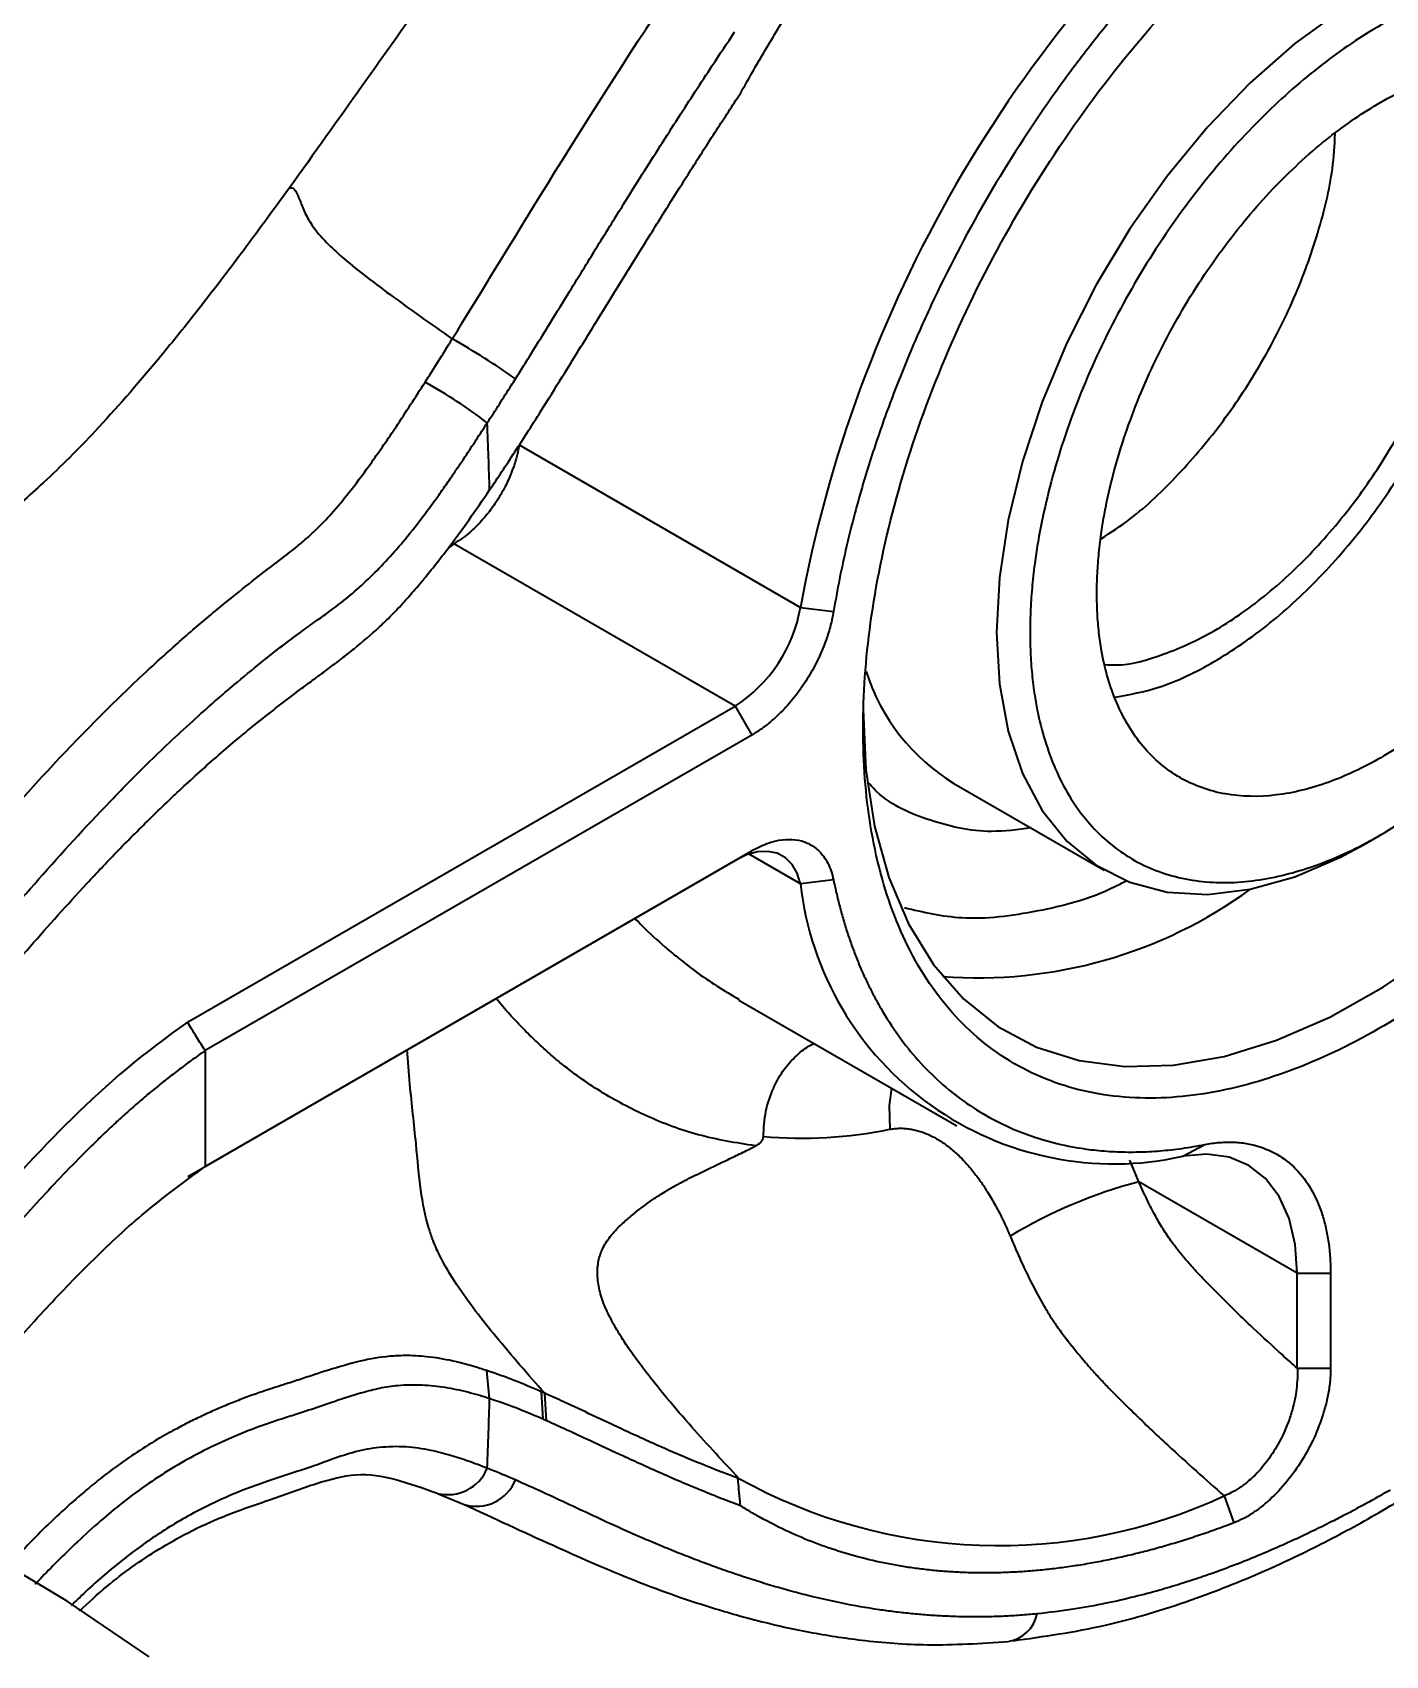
# Model space of a CAD drawing. Header units: millimetres. Extents: x 5 to 416, y 2 to 292.
# Drawn here: x 95.63 to 119.5, y 90.67 to 119.32 of the extents above; entities that cross this region are included whole.
import ezdxf

# ---------------------------------------------------------------- set-up
doc = ezdxf.new("R2010")
doc.units = ezdxf.units.MM

msp = doc.modelspace()

# ---------------------------------------------------------------- linework, layer by layer
at = {"color": 7, "linetype": 'Continuous', "lineweight": 35}
for p, q in [((104.63884, 112.69372), (104.70181, 112.79445)), ((104.2193, 112.0377), (109.18259, 109.17245)), ((103.06651, 110.29409), (102.98509, 110.2281)), ((108.02981, 107.42884), (103.06651, 110.29409)), ((109.18259, 109.17245), (109.76542, 109.09804)), ((98.36806, 101.85142), (108.02981, 107.42884)), ((108.02981, 107.42884), (108.32443, 106.91853)), ((108.32443, 106.91853), (98.67858, 101.3501)), ((111.89078, 106.06527), (114.54243, 104.5345)), ((119.12644, 104.98894), (119.42102, 105.15905)), ((98.67858, 99.30654), (108.32443, 104.87718)), ((108.02981, 104.70704), (108.32443, 104.87718)), ((98.37053, 99.13086), (108.02981, 104.70704)), ((109.18259, 104.29441), (108.2745, 104.81864)), ((109.76542, 104.3614), (109.18259, 104.29441)), ((108.09403, 102.24318), (111.93847, 100.02383)), ((98.67858, 101.3501), (98.67858, 99.30709)), ((115.92752, 99.48544), (116.31484, 99.69181)), ((115.15239, 99.03492), (114.99349, 99.41628)), ((117.94688, 97.4217), (115.15239, 99.03492)), ((117.94688, 97.4217), (118.53613, 97.4217)), ((117.94792, 95.74172), (117.94688, 97.4217)), ((118.53613, 97.4217), (118.53613, 95.74299)), ((103.69791, 95.20933), (103.64695, 95.70374)), ((104.60576, 95.33066), (104.63884, 94.84669)), ((104.70202, 94.81907), (104.66976, 95.3025)), ((104.70202, 94.81907), (104.63884, 94.84669)), ((102.77885, 93.53717), (103.24815, 93.34206)), ((116.65546, 93.49245), (116.82677, 93.01488))]:
    msp.add_line(p, q, dxfattribs=at)
at = {"color": 7, "linetype": 'Continuous', "lineweight": 35, "flags": 128}
for points in [[(118.71298, 119.705), (117.90593, 119.12061), (117.1181, 118.4315), (116.36189, 117.64854), (115.64921, 116.78405), (114.99129, 115.85165), (114.3985, 114.86603), (113.88016, 113.84272), (113.44446, 112.79783), (113.09825, 111.74783), (112.84699, 110.70926), (112.69463, 109.69848), (112.64358, 108.73141), (112.69463, 107.82329), (112.84699, 106.98842), (113.09825, 106.23995), (113.44446, 105.58968), (113.88016, 105.04785), (114.3985, 104.62298), (114.99129, 104.32179), (115.64921, 104.14901), (116.36189, 104.10736), (117.1181, 104.1975), (117.90593, 104.41801), (118.71298, 104.76541), (119.12644, 104.98894)], [(110.28655, 107.37073), (110.33741, 106.30679), (110.48938, 105.31381), (110.74073, 104.40321), (111.08855, 103.58547), (111.52886, 102.86999), (112.05657, 102.26502), (112.66562, 101.77752), (113.34901, 101.41309), (114.09886, 101.17592), (114.90655, 101.06875), (115.76279, 101.09281), (116.65771, 101.24782), (117.58104, 101.53199), (118.52213, 101.94207), (119.47016, 102.47333), (120.41423, 103.11965)], [(109.18259, 104.29441), (109.12446, 104.48223), (109.03471, 104.63722), (108.91592, 104.75491), (108.77152, 104.83189), (108.6057, 104.86594), (108.42323, 104.85609), (108.2294, 104.8026), (108.02981, 104.70704)], [(110.79002, 100.68682), (110.74677, 100.38175), (110.7602, 99.96153)], [(117.94688, 97.4217), (117.91094, 97.93071), (117.80401, 98.38582), (117.6287, 98.77591), (117.38927, 99.09149), (117.09158, 99.32484), (116.74288, 99.47027), (116.35168, 99.52425), (115.92752, 99.48544)], [(97.69205, 90.65183), (96.24201, 91.63707), (94.78654, 92.50696), (93.33288, 93.25717), (91.88828, 93.88398), (90.45993, 94.38424), (89.05495, 94.75547), (87.68033, 94.99583), (86.34293, 95.1041), (85.04941, 95.07976), (83.80622, 94.92293), (82.61954, 94.63438), (81.49529, 94.21556), (80.56837, 93.74453)]]:
    msp.add_lwpolyline(points, dxfattribs=at)
at = {"color": 7, "linetype": 'Continuous', "lineweight": 35}
for centre, radius, start, end in [((132.09518, 104.98592), 23.29193, 130.3547, 169.6453), ((97.07842, 103.22924), 12.23039, 54.66047, 60.834792), ((98.27746, 105.38921), 8.85909, 52.611112, 61.103018), ((106.61099, 109.61978), 2.61022, 302.926459, 350.132073), ((113.7638, 109.13037), 3.59208, 197.680837, 238.571755), ((114.71259, 104.91601), 5.56482, 186.413435, 282.610601), ((112.31636, 110.80226), 8.16674, 265.617348, 306.032709), ((109.2009, 107.65968), 7.85449, 265.07927, 281.450652), ((117.40382, 90.52867), 8.79916, 104.825089, 120.92836), ((102.96181, 94.26717), 0.75259, 255.932198, 337.45564), ((103.46741, 94.04662), 0.73788, 252.708783, 338.244296), ((112.67826, 102.06365), 9.449, 240.99113, 294.89221), ((112.74862, 91.53386), 0.62108, 279.158396, 348.502014)]:
    msp.add_arc(centre, radius, start, end, dxfattribs=at)
for points, knots in [([(112.93363, 90.93529), (113.47369, 91.01107), (114.50289, 91.15547), (115.99611, 91.60781), (117.29235, 92.11907), (118.42011, 92.65812), (119.4763, 93.23616), (120.63764, 93.95268), (121.90205, 94.83438), (123.15073, 95.82232), (124.19526, 96.7418), (125.04469, 97.55071), (125.91983, 98.44096), (126.96457, 99.59337), (128.16826, 101.06169), (129.37273, 102.70185), (130.61818, 104.5912), (131.86943, 106.74294), (133.08474, 109.18149), (134.01218, 111.41387), (134.66327, 113.29452), (135.10931, 114.81225), (135.4937, 116.3781), (135.87211, 118.38473), (136.12615, 120.74164), (136.14146, 123.18362), (135.9265, 125.29475), (135.5333, 127.12922), (134.96862, 128.76826), (134.33306, 130.00514), (133.72448, 130.90792), (133.16879, 131.60254), (132.50805, 132.2791), (131.69668, 132.94427), (130.74119, 133.54907), (129.56558, 134.09907), (128.65485, 134.32217), (128.17304, 134.44021)], [0, 0, 0, 0, 0.034025, 0.0648418, 0.09084702, 0.11218801, 0.13261117, 0.15437524, 0.18222703, 0.20939677, 0.23121694, 0.2476535, 0.26356388, 0.28809733, 0.31742462, 0.34732611, 0.37669388, 0.41518875, 0.45440699, 0.49431829, 0.52077989, 0.54297717, 0.5659276, 0.59510399, 0.63950997, 0.6824503, 0.72173413, 0.75598074, 0.79095844, 0.82706068, 0.84485277, 0.86308929, 0.88706416, 0.9095099, 0.93580275, 0.96603716, 1, 1, 1, 1]), ([(108.80167, 127.70447), (108.52026, 127.4086), (108.03354, 126.89685), (107.42068, 126.20232), (106.97209, 125.67849), (106.59841, 125.23172), (106.23951, 124.79437), (105.85359, 124.3163), (105.32824, 123.65346), (104.61621, 122.73163), (103.68671, 121.48952), (102.61, 120.00817), (101.42714, 118.34109), (100.59514, 117.17528), (100.16687, 116.57519)], [0, 0, 0, 0, 0.08667356, 0.14991151, 0.19618072, 0.2332066, 0.27343042, 0.31678428, 0.36618565, 0.45379282, 0.56483914, 0.69633647, 0.84369113, 1, 1, 1, 1]), ([(108.53301, 118.95827), (108.60606, 119.08149), (108.75205, 119.32774), (108.976, 119.69359), (109.20335, 120.05642), (109.43446, 120.41602), (109.66923, 120.77244), (109.9077, 121.12567), (110.14985, 121.47572), (110.39568, 121.82257), (110.6452, 122.16624), (110.98246, 122.61975), (111.41172, 123.17666), (111.93831, 123.82798), (112.47601, 124.46104), (113.024, 125.07767), (113.39755, 125.4726), (113.58454, 125.67029)], [0, 0, 0, 0, 0.050109666, 0.10014493, 0.150124586, 0.20006749, 0.249992539, 0.299918653, 0.349864747, 0.399849715, 0.449892408, 0.500011612, 0.600151983, 0.700069856, 0.799916288, 0.899842663, 1, 1, 1, 1]), ([(128.2831, 114.87247), (128.26465, 114.77869), (128.22777, 114.59127), (128.16585, 114.30853), (128.09916, 114.02493), (128.02722, 113.74035), (127.95016, 113.45483), (127.86795, 113.16834), (127.70293, 112.62536), (127.42774, 111.82367), (126.99489, 110.75721), (126.49384, 109.69085), (125.73064, 108.27175), (124.62639, 106.56656), (123.12116, 104.73007), (121.51418, 103.18583), (119.89284, 101.98929), (118.30341, 101.13905), (116.74696, 100.61848), (115.22811, 100.44673), (113.79767, 100.66735), (112.53929, 101.29988), (111.52428, 102.32161), (110.79888, 103.6697), (110.37764, 105.25318), (110.24214, 107.00492), (110.37764, 108.91311), (110.79888, 110.98295), (111.52428, 113.16857), (112.53929, 115.3622), (113.79767, 117.44763), (115.22811, 119.3198), (116.74696, 120.90167), (118.30341, 122.17815), (119.89284, 123.16302), (121.51418, 123.83843), (123.12116, 124.14957), (124.62639, 124.051), (125.73056, 123.62077), (126.49378, 123.08287), (126.99476, 122.59508), (127.42771, 122.02834), (127.72752, 121.50093), (127.9318, 121.0507), (128.06538, 120.70526), (128.18433, 120.34545), (128.25015, 120.09325), (128.2831, 119.96703)], [0, 0, 0, 0, 0.00421646, 0.008426891, 0.012633794, 0.016839678, 0.021047051, 0.025258422, 0.029476289, 0.044955793, 0.060441179, 0.07646321, 0.092491094, 0.125075916, 0.157660737, 0.189676013, 0.220609673, 0.250050857, 0.27949204, 0.310425701, 0.342440976, 0.375025798, 0.40761062, 0.439625895, 0.470559556, 0.500000739, 0.529441923, 0.560375584, 0.592390859, 0.624975681, 0.657560503, 0.689575778, 0.720509438, 0.749950622, 0.779391806, 0.810325466, 0.842340741, 0.874925563, 0.907510385, 0.923532416, 0.939560299, 0.955039803, 0.970525189, 0.977899538, 0.985261157, 0.992623495, 1, 1, 1, 1]), ([(117.3691, 122.26801), (117.29472, 122.20623), (117.14604, 122.08273), (116.9246, 121.89089), (116.70452, 121.69438), (116.4859, 121.49274), (116.26871, 121.28607), (115.90276, 120.92698), (115.39495, 120.39706), (114.75554, 119.66617), (114.13579, 118.89129), (113.33752, 117.79841), (112.41532, 116.34824), (111.6206, 114.82463), (111.07325, 113.58684), (110.71208, 112.6628), (110.39877, 111.74344), (110.16512, 110.94074), (109.99302, 110.25044), (109.86623, 109.67053), (109.79904, 109.28895), (109.76542, 109.09804)], [0, 0, 0, 0, 0.02009421, 0.04016841, 0.06023337, 0.08029983, 0.10037855, 0.12048027, 0.18260817, 0.24476352, 0.30823471, 0.37173395, 0.50000399, 0.62827402, 0.69174521, 0.75524445, 0.81737235, 0.8795277, 0.91969348, 0.9598222, 1, 1, 1, 1]), ([(125.41034, 117.54926), (125.39523, 117.60587), (125.36502, 117.71899), (125.31367, 117.88311), (125.25796, 118.04292), (125.19744, 118.19804), (125.13224, 118.34858), (125.01243, 118.59866), (124.81964, 118.92834), (124.52347, 119.30603), (124.18158, 119.63034), (123.66199, 119.98655), (122.91207, 120.26839), (121.89221, 120.3253), (120.80507, 120.10672), (119.7093, 119.6435), (118.63586, 118.97247), (117.58545, 118.10559), (116.56124, 117.03372), (115.59733, 115.76711), (114.74983, 114.35804), (114.17873, 113.11972), (113.81785, 112.12597), (113.5999, 111.39639), (113.43204, 110.68257), (113.32837, 110.0741), (113.26949, 109.56185), (113.23855, 109.14002), (113.23474, 108.8677), (113.23283, 108.73141)], [0, 0, 0, 0, 0.009837945, 0.019661006, 0.02947709, 0.039294124, 0.04912003, 0.058962712, 0.08991495, 0.120884632, 0.152914626, 0.184961969, 0.250101552, 0.315241135, 0.379249668, 0.441109519, 0.500002927, 0.558896335, 0.620756187, 0.684764719, 0.749904302, 0.815043886, 0.847073878, 0.879121218, 0.910073458, 0.941043142, 0.960702213, 0.980333349, 1, 1, 1, 1]), ([(104.15273, 113.20605), (104.24711, 113.35687), (104.56737, 113.86864), (105.05911, 114.66686), (105.59902, 115.54402), (106.02698, 116.23367), (106.49141, 116.97399), (107.01133, 117.79116), (107.55487, 118.62837), (107.88848, 119.1294), (108.02011, 119.32708)], [0, 0, 0, 0, 0.07367964, 0.25001868, 0.38807596, 0.50004097, 0.58605286, 0.75002826, 0.90137121, 1, 1, 1, 1]), ([(114.41134, 109.41175), (114.41179, 109.47088), (114.41268, 109.58904), (114.41991, 109.76941), (114.43146, 109.9518), (114.44775, 110.13646), (114.46866, 110.32331), (114.5127, 110.64903), (114.5987, 111.12066), (114.75789, 111.75138), (114.96504, 112.39652), (115.30909, 113.27527), (115.85316, 114.36318), (116.65411, 115.57673), (117.55177, 116.63197), (118.48526, 117.48075), (119.42002, 118.11939), (120.35478, 118.56), (121.28826, 118.789), (122.18592, 118.77017), (122.98687, 118.48138), (123.53088, 118.0217), (123.87494, 117.5402), (124.08208, 117.13434), (124.24128, 116.68731), (124.33907, 116.26456), (124.39438, 115.87915), (124.42335, 115.5444), (124.42691, 115.31131), (124.42869, 115.19465)], [0, 0, 0, 0, 0.00973072, 0.01944444, 0.02915019, 0.03885705, 0.04857409, 0.05831032, 0.08919652, 0.12010238, 0.15227626, 0.18446988, 0.25011907, 0.31576826, 0.38005323, 0.44177229, 0.50000334, 0.55823439, 0.61995345, 0.68423842, 0.74988761, 0.8155368, 0.84771068, 0.8799043, 0.9107905, 0.94169635, 0.96113859, 0.98054894, 1, 1, 1, 1]), ([(104.70181, 112.79445), (104.82461, 112.99191), (105.1078, 113.44727), (105.67144, 114.35998), (106.26163, 115.31725), (106.82898, 116.22731), (107.26281, 116.9153), (107.68697, 117.57874), (107.98037, 118.02629), (108.12195, 118.24226)], [0, 0, 0, 0, 0.108404794, 0.249993504, 0.500004441, 0.632558171, 0.74998685, 0.879355517, 1, 1, 1, 1]), ([(114.49033, 110.38344), (114.66167, 110.49568), (115.1295, 110.80213), (115.86377, 111.50717), (116.65395, 112.44336), (117.34534, 113.50028), (117.91497, 114.62751), (118.33067, 115.77996), (118.5742, 116.76875), (118.60571, 117.32748), (118.61726, 117.53231)], [0, 0, 0, 0, 0.08075211, 0.22048076, 0.36020942, 0.49993807, 0.63966673, 0.77939539, 0.91912404, 1, 1, 1, 1]), ([(114.73975, 107.58916), (114.99229, 107.63443), (115.55513, 107.73531), (116.48275, 108.18292), (117.46471, 108.85678), (118.41074, 109.73547), (119.28221, 110.77614), (120.04591, 111.94104), (120.6736, 113.18549), (121.1365, 114.45911), (121.43433, 115.72304), (121.47161, 116.50166), (121.49025, 116.89097)], [0, 0, 0, 0, 0.08292788, 0.18482478, 0.28672169, 0.38861859, 0.49051549, 0.59241239, 0.69430929, 0.7962062, 0.8981031, 1, 1, 1, 1]), ([(100.1698, 116.57925), (99.87654, 116.17689), (99.32365, 115.41829), (98.54942, 114.41062), (97.69608, 113.35125), (96.80555, 112.33221), (95.89314, 111.41638), (95.10656, 110.73318), (94.40239, 110.19211), (93.77865, 109.73745), (93.00404, 109.17079), (92.04879, 108.42454), (90.83528, 107.33748), (89.57349, 106.05979), (88.28789, 104.64397), (87.17331, 103.33185), (86.17629, 102.09542), (85.22096, 100.85285), (84.25147, 99.52822), (83.63444, 98.63373), (83.32081, 98.17907)], [0, 0, 0, 0, 0.04599887, 0.08672308, 0.12305922, 0.18364079, 0.23255965, 0.27179656, 0.30406163, 0.33220864, 0.35768768, 0.41099647, 0.46739374, 0.5465315, 0.6254019, 0.70003294, 0.76549755, 0.83449921, 0.91587817, 1, 1, 1, 1]), ([(100.17165, 116.56793), (100.1963, 116.57806), (100.24308, 116.59728), (100.32317, 116.42526), (100.37255, 116.29476), (100.41524, 116.18494), (100.48458, 116.03756), (100.61649, 115.83048), (100.83723, 115.58636), (101.12861, 115.32095), (101.47547, 115.0395), (101.94361, 114.68706), (102.47149, 114.30656), (102.84738, 114.0431), (103.03865, 113.90904)], [0, 0, 0, 0, 0.11832294, 0.22446019, 0.27915141, 0.33238936, 0.38493584, 0.47329965, 0.56679563, 0.61813919, 0.70507474, 0.7987062, 0.89757201, 1, 1, 1, 1]), ([(114.5618, 108.16385), (114.62247, 108.15993), (114.94255, 108.13926), (115.59476, 108.3249), (116.48049, 108.72317), (117.37276, 109.34273), (118.22902, 110.13628), (119.01866, 111.07966), (119.71044, 112.13475), (120.27906, 113.26211), (120.69839, 114.41585), (120.96819, 115.56083), (121.00196, 116.26617), (121.01885, 116.61883)], [0, 0, 0, 0, 0.02285033, 0.1205653, 0.21828026, 0.31599523, 0.4137102, 0.51142516, 0.60914013, 0.7068551, 0.80457007, 0.90228503, 1, 1, 1, 1]), ([(124.42869, 115.19465), (124.42824, 115.13552), (124.42735, 115.01736), (124.42012, 114.83699), (124.40857, 114.6546), (124.39229, 114.46994), (124.37137, 114.28309), (124.32733, 113.95737), (124.24134, 113.48574), (124.08214, 112.85502), (123.87499, 112.20988), (123.53094, 111.33113), (122.98687, 110.24322), (122.18592, 109.02967), (121.28826, 107.97443), (120.35478, 107.12565), (119.42002, 106.48701), (118.48526, 106.0464), (117.55177, 105.8174), (116.65411, 105.83623), (115.85316, 106.12502), (115.30915, 106.5847), (114.96509, 107.0662), (114.75796, 107.47206), (114.59875, 107.91909), (114.50097, 108.34184), (114.44565, 108.72724), (114.41669, 109.062), (114.41313, 109.29509), (114.41134, 109.41175)], [0, 0, 0, 0, 0.00973072, 0.01944444, 0.02915019, 0.03885705, 0.04857409, 0.05831032, 0.08919652, 0.12010238, 0.15227626, 0.18446988, 0.25011907, 0.31576826, 0.38005323, 0.44177229, 0.50000334, 0.55823439, 0.61995345, 0.68423842, 0.74988761, 0.8155368, 0.84771068, 0.8799043, 0.9107905, 0.94169635, 0.96113859, 0.98054894, 1, 1, 1, 1]), ([(113.23283, 108.73141), (113.23331, 108.66407), (113.23426, 108.52949), (113.24199, 108.33151), (113.25433, 108.13667), (113.27173, 107.94522), (113.29408, 107.75709), (113.3409, 107.4404), (113.43199, 107.01034), (113.59984, 106.49044), (113.8178, 106.01238), (114.17867, 105.43527), (114.74983, 104.85628), (115.59733, 104.4257), (116.56124, 104.27201), (117.58545, 104.38266), (118.63586, 104.72856), (119.7093, 105.2969), (120.80507, 106.09883), (121.89221, 107.13544), (122.91207, 108.36985), (123.66191, 109.5174), (124.18151, 110.4735), (124.52336, 111.19242), (124.81957, 111.91221), (125.03883, 112.53999), (125.19948, 113.07876), (125.31698, 113.52876), (125.3792, 113.82511), (125.41034, 113.97342)], [0, 0, 0, 0, 0.009837945, 0.019661006, 0.02947709, 0.039294124, 0.04912003, 0.058962712, 0.08991495, 0.120884632, 0.152914626, 0.184961969, 0.250101552, 0.315241135, 0.379249668, 0.441109519, 0.500002927, 0.558896335, 0.620756187, 0.684764719, 0.749904302, 0.815043886, 0.847073878, 0.879121218, 0.910073458, 0.941043142, 0.960702213, 0.980333349, 1, 1, 1, 1]), ([(90.08701, 98.7117), (90.07607, 98.71192), (90.05442, 98.71237), (90.02916, 98.72077), (90.00936, 98.73445), (89.99522, 98.7536), (89.98634, 98.77774), (89.9825, 98.80658), (89.98344, 98.83978), (89.98891, 98.87703), (89.99868, 98.91803), (90.01253, 98.96248), (90.03022, 99.0101), (90.05157, 99.06061), (90.07635, 99.11375), (90.10437, 99.16925), (90.13546, 99.22687), (90.16942, 99.28637), (90.20611, 99.34751), (90.26752, 99.44577), (90.38687, 99.62024), (90.60659, 99.92406), (90.94984, 100.37817), (91.33673, 100.86889), (91.74621, 101.381), (92.12717, 101.85448), (92.54469, 102.36723), (93.04651, 102.98002), (93.64887, 103.70796), (94.42362, 104.62773), (95.48117, 105.84669), (96.6015, 107.05322), (97.70514, 108.10486), (98.39231, 108.718), (98.95129, 109.18732), (99.44155, 109.58156), (99.87267, 109.91728), (100.21435, 110.17191), (100.47429, 110.39136), (100.69806, 110.60069), (100.96239, 110.88363), (101.27945, 111.27159), (101.64703, 111.77041), (102.08179, 112.40491), (102.38894, 112.88194), (102.55849, 113.14526)], [0, 0, 0, 0, 0.00792198, 0.01567233, 0.02326648, 0.03071834, 0.03804036, 0.04524356, 0.0523376, 0.05933084, 0.06623043, 0.07304238, 0.07977165, 0.08642227, 0.09299738, 0.09949934, 0.10592985, 0.11228998, 0.11858026, 0.12480078, 0.1415866, 0.16780237, 0.20367094, 0.24955388, 0.2763376, 0.31316376, 0.34915598, 0.38366015, 0.44042223, 0.49894079, 0.5706052, 0.6846861, 0.7346695, 0.76954538, 0.7996635, 0.82296765, 0.84447022, 0.86449747, 0.87440671, 0.88497059, 0.90008719, 0.91796383, 0.939801, 0.96677083, 1, 1, 1, 1]), ([(103.69791, 111.24472), (103.77025, 111.35251), (103.92009, 111.57579), (104.14877, 111.92556), (104.39038, 112.30056), (104.55435, 112.56003), (104.63884, 112.69372)], [0, 0, 0, 0, 0.225791617, 0.467689162, 0.725744414, 1, 1, 1, 1]), ([(91.01004, 98.35479), (91.01861, 98.37663), (91.03621, 98.42149), (91.07254, 98.49865), (91.11753, 98.58495), (91.17234, 98.68134), (91.23731, 98.78807), (91.31292, 98.90555), (91.43369, 99.08457), (91.612, 99.33423), (91.82254, 99.61305), (92.01315, 99.85935), (92.189, 100.08572), (92.36824, 100.315), (92.64023, 100.65883), (92.99679, 101.10353), (93.39083, 101.58731), (93.72272, 101.99469), (94.09201, 102.44338), (94.75156, 103.23463), (95.72564, 104.3703), (96.78137, 105.5319), (97.74018, 106.49864), (98.49105, 107.20357), (99.16522, 107.79004), (99.68281, 108.21521), (100.07188, 108.52024), (100.3841, 108.7524), (100.65106, 108.94228), (100.9441, 109.14855), (101.36706, 109.48097), (101.80978, 109.9149), (102.22916, 110.3955), (102.52022, 110.7685), (102.75618, 111.09066), (102.90664, 111.30358), (103.00313, 111.44444), (103.07036, 111.54379), (103.1567, 111.66909), (103.28647, 111.86086), (103.4267, 112.07873), (103.55854, 112.27844), (103.6243, 112.37847), (103.65689, 112.42805)], [0, 0, 0, 0, 0.00919413, 0.0188778, 0.02906545, 0.03977236, 0.05101297, 0.06280041, 0.07514565, 0.1026882, 0.13052356, 0.14659107, 0.16347833, 0.18461853, 0.20044847, 0.24355979, 0.28686805, 0.31099606, 0.33608344, 0.38860113, 0.48927265, 0.58874458, 0.64172472, 0.69436001, 0.73533125, 0.76299495, 0.78252864, 0.79958656, 0.81344719, 0.82540067, 0.84684756, 0.88291677, 0.90181187, 0.92363669, 0.93895115, 0.9488187, 0.95422651, 0.95893876, 0.96285028, 0.97204806, 0.98602027, 0.99307206, 1, 1, 1, 1]), ([(104.2193, 112.0377), (104.21524, 112.01447), (104.20656, 111.96472), (104.18864, 111.88405), (104.1633, 111.78744), (104.12752, 111.67113), (104.06708, 111.5072), (103.96691, 111.28502), (103.82341, 111.03978), (103.64638, 110.79664), (103.48969, 110.62432), (103.34425, 110.49053), (103.21668, 110.38735), (103.11995, 110.32728), (103.06651, 110.29409)], [0, 0, 0, 0, 0.03462474, 0.0741705, 0.11870918, 0.17582818, 0.24270411, 0.35628015, 0.50003991, 0.61609963, 0.75737977, 0.8192712, 0.90014851, 1, 1, 1, 1]), ([(100.38667, 107.74488), (100.4554, 107.79601), (100.57468, 107.88474), (100.72926, 107.99855), (100.89465, 108.12196), (101.08275, 108.26385), (101.3839, 108.50186), (101.65901, 108.73716), (101.94574, 109.00854), (102.14921, 109.22181), (102.3676, 109.46955), (102.56681, 109.70689), (102.76714, 109.95675), (102.9594, 110.20638), (103.14843, 110.46083), (103.39671, 110.80507), (103.57743, 111.06886), (103.69791, 111.24472)], [0, 0, 0, 0, 0.05582476, 0.0968802, 0.12574615, 0.19089638, 0.25128553, 0.37581588, 0.42339325, 0.49966796, 0.55723788, 0.62399076, 0.68639677, 0.74896325, 0.81166156, 0.87444506, 1, 1, 1, 1]), ([(109.76542, 109.09804), (109.75806, 109.05716), (109.74339, 108.97566), (109.71358, 108.85151), (109.67817, 108.72672), (109.6366, 108.60112), (109.56333, 108.40646), (109.44297, 108.14438), (109.25631, 107.8291), (109.04167, 107.53739), (108.83375, 107.31123), (108.64687, 107.14244), (108.48664, 107.01799), (108.37862, 106.95176), (108.32443, 106.91853)], [0, 0, 0, 0, 0.04872902, 0.09715014, 0.14547629, 0.19392164, 0.24269879, 0.37129152, 0.50003794, 0.6286307, 0.75737717, 0.83838332, 0.9189269, 1, 1, 1, 1]), ([(92.07057, 98.92584), (92.10951, 98.97558), (92.24079, 99.14324), (92.44915, 99.4036), (92.68673, 99.69808), (92.96841, 100.04747), (93.32111, 100.48583), (93.92844, 101.23125), (94.67445, 102.12608), (95.61281, 103.21891), (96.40432, 104.10266), (97.1155, 104.8573), (97.68326, 105.42717), (98.29723, 106.01376), (98.94653, 106.59958), (99.52679, 107.08227), (100.01285, 107.46229), (100.26195, 107.6506), (100.38667, 107.74488)], [0, 0, 0, 0, 0.01857994, 0.06262606, 0.09548076, 0.12524665, 0.18787533, 0.25049978, 0.38761256, 0.50094263, 0.62626463, 0.68664793, 0.75120609, 0.81332739, 0.87536318, 0.93754281, 0.96873031, 1, 1, 1, 1]), ([(113.25337, 105.27866), (113.01572, 105.24869), (112.37724, 105.16815), (111.45861, 105.39077), (110.73356, 105.69307), (110.43939, 106.01297), (110.39422, 106.06209)], [0, 0, 0, 0, 0.21215186, 0.56999555, 0.93397481, 1, 1, 1, 1]), ([(108.32443, 104.87718), (108.35699, 104.89527), (108.4219, 104.93135), (108.51869, 104.97577), (108.61443, 105.01273), (108.70914, 105.04156), (108.85343, 105.07376), (109.04158, 105.08645), (109.25615, 105.04259), (109.44289, 104.9428), (109.576, 104.80685), (109.66642, 104.6606), (109.72678, 104.52111), (109.75251, 104.41475), (109.76542, 104.3614)], [0, 0, 0, 0, 0.048729019, 0.097150143, 0.145476293, 0.193921642, 0.242698794, 0.371291517, 0.500037944, 0.628630703, 0.757377168, 0.838383315, 0.918926898, 1, 1, 1, 1]), ([(109.76542, 104.3614), (109.78358, 104.27657), (109.81986, 104.10715), (109.88216, 103.86001), (109.95013, 103.61851), (110.02434, 103.38311), (110.10464, 103.15369), (110.19107, 102.93027), (110.28362, 102.71286), (110.38228, 102.50146), (110.48707, 102.29605), (110.75121, 101.8211), (111.23615, 101.14635), (112.04406, 100.42232), (112.97943, 99.9034), (113.79267, 99.67195), (114.40163, 99.58763), (114.76859, 99.56119), (115.14334, 99.55793), (115.52603, 99.57837), (115.91614, 99.62048), (116.18178, 99.66801), (116.31484, 99.69181)], [0, 0, 0, 0, 0.02467246, 0.04928095, 0.0738415, 0.09837024, 0.12288334, 0.14739702, 0.1719275, 0.19649095, 0.22110349, 0.24578114, 0.37287885, 0.5000058, 0.62710352, 0.75423047, 0.79531285, 0.83624715, 0.87710801, 0.91797048, 0.9589096, 1, 1, 1, 1]), ([(111.01473, 103.87478), (111.34579, 103.79602), (112.07555, 103.62241), (113.34402, 103.78739), (114.33381, 104.03544), (114.8647, 104.31349), (114.93241, 104.34896)], [0, 0, 0, 0, 0.28410892, 0.62627122, 0.95233577, 1, 1, 1, 1]), ([(106.26046, 103.68562), (106.30167, 103.6419), (106.47039, 103.46289), (106.72424, 103.23765), (106.99508, 103.00847), (107.17432, 102.86664), (107.53459, 102.59091), (107.83942, 102.40777), (108.0992, 102.2517)], [0, 0, 0, 0, 0.073174166, 0.299619649, 0.420029702, 0.515996268, 0.587530604, 1, 1, 1, 1]), ([(108.38804, 99.66846), (108.04882, 99.72244), (107.39552, 99.8264), (106.48787, 100.16705), (105.675, 100.59614), (105.08547, 101.01312), (104.68383, 101.35666), (104.4311, 101.59261), (104.17826, 101.85106), (103.97019, 102.07825), (103.8506, 102.2246), (103.81183, 102.27205)], [0, 0, 0, 0, 0.20715235, 0.39896234, 0.57410254, 0.73272589, 0.78995137, 0.84849693, 0.90857049, 0.97035334, 1, 1, 1, 1]), ([(98.36796, 101.85154), (97.60136, 101.32095), (96.93753, 100.74851), (95.72358, 99.55856), (95.17251, 98.94116), (93.55825, 97.07847), (92.55701, 95.81728), (91.64141, 94.53291)], [0, 0, 0, 0, 0.25, 0.25, 0.5, 0.5, 1, 1, 1, 1]), ([(98.67819, 101.35016), (98.654, 101.38743), (98.6039, 101.46463), (98.52376, 101.59305), (98.44397, 101.72258), (98.3909, 101.81261), (98.36796, 101.85154)], [0, 0, 0, 0, 0.226109138, 0.468455408, 0.770160221, 1, 1, 1, 1]), ([(108.52716, 99.83414), (108.53616, 99.98287), (108.5539, 100.276), (108.69076, 100.68606), (108.88939, 101.03692), (109.12949, 101.28795), (109.314, 101.43255), (109.41375, 101.46732), (109.42887, 101.47259)], [0, 0, 0, 0, 0.21234666, 0.41850903, 0.61849147, 0.81229796, 0.97155114, 1, 1, 1, 1]), ([(98.6786, 101.35011), (98.59642, 101.29217), (98.432, 101.17625), (98.19445, 100.99874), (97.96439, 100.81984), (97.74368, 100.64089), (97.53326, 100.46364), (97.33416, 100.28978), (97.14726, 100.12105), (96.97347, 99.95922), (96.81337, 99.80619), (96.41388, 99.41559), (95.79374, 98.76666), (95.13113, 98.02018), (94.60312, 97.39994), (94.16437, 96.87095), (93.77347, 96.38769), (93.40175, 95.91959), (93.12261, 95.56667), (92.88062, 95.25738), (92.66863, 94.98443), (92.46153, 94.71335), (92.22866, 94.39759), (92.09223, 94.19731), (92.02916, 94.10472)], [0, 0, 0, 0, 0.02728815, 0.05459611, 0.08173233, 0.10849863, 0.13469255, 0.16010997, 0.18454769, 0.20779942, 0.22963134, 0.24982804, 0.37337664, 0.49999019, 0.55581698, 0.62498516, 0.71319777, 0.74998741, 0.81248887, 0.85567341, 0.87498604, 0.92271092, 0.96426924, 1, 1, 1, 1]), ([(104.66987, 95.30263), (104.37754, 95.63402), (103.83218, 96.25223), (103.20522, 97.06441), (102.85318, 97.64295), (102.70345, 97.98091), (102.5748, 98.35414), (102.46846, 98.90675), (102.40011, 99.76326), (102.29946, 100.5982), (102.25984, 101.16371), (102.24553, 101.36785)], [0, 0, 0, 0, 0.20030518, 0.37367493, 0.46730268, 0.51152167, 0.54770421, 0.65331485, 0.77217657, 0.91776138, 1, 1, 1, 1]), ([(110.7602, 99.96153), (110.7895, 99.96642), (110.84799, 99.9762), (110.93696, 99.98073), (111.02629, 99.97804), (111.1159, 99.96761), (111.20554, 99.94984), (111.29501, 99.92488), (111.3841, 99.89297), (111.4726, 99.8543), (111.5603, 99.80908), (111.64698, 99.75752), (111.73245, 99.69982), (111.81649, 99.63618), (111.8989, 99.56685), (111.98883, 99.48308), (112.10554, 99.36326), (112.23843, 99.20736), (112.36915, 99.03063), (112.49662, 98.83728), (112.62565, 98.61566), (112.76017, 98.3538), (112.84075, 98.16954), (112.88135, 98.07669)], [0, 0, 0, 0, 0.03593162, 0.07173593, 0.10746207, 0.14314968, 0.1788297, 0.2145251, 0.25025175, 0.28601934, 0.32183227, 0.35769055, 0.39359079, 0.42952702, 0.46549165, 0.501478, 0.55011248, 0.62629266, 0.69272988, 0.74947356, 0.831727, 0.91520369, 1, 1, 1, 1]), ([(108.38802, 99.66846), (108.40487, 99.67799), (108.4355, 99.69531), (108.47515, 99.72693), (108.50359, 99.75979), (108.52306, 99.79454), (108.52589, 99.82185), (108.52716, 99.83414)], [0, 0, 0, 0, 0.2956628, 0.53732114, 0.72888555, 0.87796412, 1, 1, 1, 1]), ([(116.31484, 99.69181), (116.35952, 99.6998), (116.44866, 99.71572), (116.57947, 99.72963), (116.70762, 99.73611), (116.83293, 99.73446), (116.95544, 99.72488), (117.07515, 99.7073), (117.29523, 99.65923), (117.59657, 99.53806), (117.93375, 99.27412), (118.20474, 98.91658), (118.3657, 98.54848), (118.45509, 98.22381), (118.50169, 97.97073), (118.5308, 97.70419), (118.53435, 97.51605), (118.53613, 97.4217)], [0, 0, 0, 0, 0.03499531, 0.06982771, 0.10456326, 0.13926855, 0.17401038, 0.20885531, 0.24386934, 0.37190537, 0.5000193, 0.62805534, 0.75616928, 0.81729123, 0.87806548, 0.93884936, 1, 1, 1, 1]), ([(108.09601, 93.80007), (107.96164, 93.94392), (107.68153, 94.24377), (107.25692, 94.71398), (106.82293, 95.21603), (106.46533, 95.66038), (106.20186, 96.01879), (106.0508, 96.24372), (105.94429, 96.41788), (105.8815, 96.52824), (105.84169, 96.60441), (105.80332, 96.67833), (105.76796, 96.7543), (105.71788, 96.86596), (105.6739, 96.98165), (105.621, 97.16905), (105.59136, 97.39654), (105.61117, 97.64494), (105.67299, 97.82854), (105.74957, 97.96341), (105.82609, 98.07287), (105.92391, 98.18757), (106.05053, 98.31039), (106.24888, 98.4811), (106.46392, 98.64674), (106.66769, 98.78303), (106.78162, 98.85562), (106.87329, 98.90907), (106.94403, 98.94922), (107.01173, 98.98797), (107.05923, 99.01261), (107.10229, 99.0357), (107.15441, 99.06295), (107.31631, 99.1462), (107.59527, 99.28053), (107.93559, 99.44072), (108.20126, 99.57133), (108.33562, 99.6412), (108.38804, 99.66846)], [0, 0, 0, 0, 0.05737241, 0.119593157, 0.184904992, 0.250873192, 0.285073689, 0.313689729, 0.329734279, 0.344984842, 0.350957786, 0.355384595, 0.369433113, 0.376140777, 0.391680217, 0.407193067, 0.438254148, 0.469709995, 0.500526871, 0.519973564, 0.540734892, 0.562864868, 0.591557192, 0.625400847, 0.68779741, 0.719018839, 0.739590553, 0.750238526, 0.768073473, 0.777020072, 0.78590724, 0.792594719, 0.799282281, 0.812657829, 0.875087539, 0.937533401, 0.975630352, 1, 1, 1, 1]), ([(92.99407, 93.36021), (93.14645, 93.55668), (93.47418, 93.97924), (93.97919, 94.60681), (94.4895, 95.22557), (95.09547, 95.93831), (95.80164, 96.73445), (96.65031, 97.61864), (97.56697, 98.48528), (98.29628, 99.0241), (98.67858, 99.30654)], [0, 0, 0, 0, 0.09478817, 0.20386323, 0.30491325, 0.39672997, 0.55357265, 0.69859688, 0.8420077, 1, 1, 1, 1]), ([(117.94896, 95.74111), (117.85869, 95.82239), (117.60082, 96.05456), (117.21594, 96.40825), (116.79628, 96.80827), (116.48237, 97.12174), (116.23378, 97.37912), (116.08724, 97.53718), (115.96717, 97.67605), (115.8905, 97.7674), (115.82142, 97.8549), (115.76355, 97.93065), (115.69463, 98.02517), (115.61663, 98.13931), (115.51476, 98.30357), (115.40734, 98.49598), (115.27832, 98.7541), (115.20005, 98.92864), (115.15239, 99.03492)], [0, 0, 0, 0, 0.08696005, 0.24840221, 0.37229976, 0.49631575, 0.558301, 0.62039749, 0.64441222, 0.68290471, 0.70091865, 0.71903498, 0.74645281, 0.77848851, 0.81016317, 0.87327516, 0.9228306, 1, 1, 1, 1]), ([(112.88135, 98.07669), (112.90221, 98.02763), (112.95804, 97.89637), (113.08238, 97.61093), (113.261, 97.23262), (113.4706, 96.84881), (113.65724, 96.55424), (113.7942, 96.36199), (113.88029, 96.25129), (113.92385, 96.19611), (113.95611, 96.15569), (114.0082, 96.09219), (114.12194, 95.95142), (114.27291, 95.77439), (114.453, 95.57287), (114.62134, 95.39569), (114.82435, 95.19046), (115.16982, 94.84905), (115.62435, 94.41883), (116.1579, 93.93404), (116.49047, 93.63887), (116.65546, 93.49244)], [0, 0, 0, 0, 0.025642798, 0.068608306, 0.149184997, 0.224939481, 0.276725527, 0.316581202, 0.33913562, 0.344890615, 0.350847793, 0.364389828, 0.38523, 0.440438192, 0.480052972, 0.520873819, 0.563507761, 0.626241911, 0.768306291, 0.885057343, 1, 1, 1, 1]), ([(103.64695, 95.70374), (103.5661, 95.72976), (103.36938, 95.79309), (103.02001, 95.8843), (102.61976, 95.95299), (102.24486, 95.97277), (101.85594, 95.9561), (101.41382, 95.87801), (100.88465, 95.72435), (100.44453, 95.57729), (100.16594, 95.48593), (100.03121, 95.44289), (99.98302, 95.42787), (99.96501, 95.42218), (99.95926, 95.42034), (99.938, 95.41353), (99.81026, 95.37275), (99.60212, 95.30411), (99.32689, 95.20302), (99.07702, 95.10418), (98.83226, 94.9997), (98.59269, 94.88988), (98.35382, 94.77255), (98.19336, 94.68791), (98.09161, 94.63246), (98.01413, 94.5899), (97.79984, 94.4679), (97.47286, 94.26537), (97.11008, 94.01329), (96.80299, 93.7785), (96.35686, 93.4082), (95.8074, 92.90555), (95.37169, 92.43948), (95.17601, 92.23016)], [0, 0, 0, 0, 0.03078281, 0.07490299, 0.12958983, 0.17359327, 0.20256068, 0.25772502, 0.31395069, 0.36171012, 0.38762473, 0.39707626, 0.40198085, 0.40203384, 0.40247183, 0.40370741, 0.40841998, 0.44087165, 0.4669347, 0.49377686, 0.51977538, 0.54573136, 0.57245121, 0.59988501, 0.60081324, 0.60779927, 0.62688727, 0.67642888, 0.7265813, 0.76458378, 0.79765609, 0.90912634, 1, 1, 1, 1]), ([(117.94896, 95.74222), (117.94958, 95.70512), (117.95135, 95.60012), (117.94196, 95.43444), (117.91545, 95.248), (117.87486, 95.05681), (117.78768, 94.76902), (117.63339, 94.42822), (117.40973, 94.0853), (117.2214, 93.87239), (117.05475, 93.72393), (116.92185, 93.6263), (116.78212, 93.54494), (116.69532, 93.50897), (116.65546, 93.49245)], [0, 0, 0, 0, 0.04433167, 0.12545402, 0.18807962, 0.25058093, 0.33348058, 0.50008426, 0.62512699, 0.74999763, 0.80074677, 0.87489264, 0.94255634, 1, 1, 1, 1]), ([(118.53613, 95.74299), (118.53571, 95.70697), (118.53485, 95.63518), (118.5266, 95.52402), (118.51321, 95.41096), (118.49421, 95.2957), (118.46972, 95.17833), (118.4397, 95.05882), (118.37546, 94.83868), (118.25325, 94.51748), (118.03616, 94.11105), (117.77145, 93.73916), (117.52049, 93.47247), (117.31041, 93.29315), (117.14925, 93.17777), (116.98702, 93.08148), (116.88, 93.037), (116.82677, 93.01488)], [0, 0, 0, 0, 0.0358545, 0.07147893, 0.10700209, 0.14255389, 0.17826391, 0.21426001, 0.25066708, 0.3762564, 0.50035628, 0.62539753, 0.75022797, 0.81281205, 0.8750377, 0.9378465, 1, 1, 1, 1]), ([(103.69791, 95.20933), (103.57057, 95.24809), (103.31605, 95.32556), (102.91974, 95.4088), (102.50874, 95.45288), (102.1213, 95.44901), (101.76781, 95.3956), (101.45912, 95.31698), (101.15897, 95.22336), (100.82484, 95.11154), (100.49644, 94.99787), (100.13328, 94.88317), (99.67401, 94.7343), (99.14109, 94.52582), (98.59869, 94.2668), (98.1257, 94.00284), (97.66803, 93.70843), (97.23535, 93.39093), (96.82023, 93.04537), (96.4374, 92.6961), (96.08369, 92.35105), (95.83556, 92.0989), (95.70704, 91.96198), (95.67781, 91.93084)], [0, 0, 0, 0, 0.0513057, 0.10254226, 0.15349015, 0.20411093, 0.24024315, 0.27335818, 0.30566173, 0.33714091, 0.37970553, 0.40870261, 0.45135303, 0.52650873, 0.58569715, 0.64228409, 0.70180641, 0.76436888, 0.82044674, 0.88160297, 0.93719478, 0.98571695, 1, 1, 1, 1]), ([(104.63884, 94.84669), (104.47468, 94.91654), (104.1663, 95.04776), (103.84717, 95.15784), (103.69791, 95.20933)], [0, 0, 0, 0, 0.53231391, 1, 1, 1, 1]), ([(108.07678, 93.80406), (107.99406, 93.83498), (107.81397, 93.90232), (107.52482, 94.01617), (107.13077, 94.17754), (106.73775, 94.34783), (106.34403, 94.52461), (105.96581, 94.69982), (105.51394, 94.91283), (105.06264, 95.12622), (104.78025, 95.25293), (104.66976, 95.3025)], [0, 0, 0, 0, 0.070774292, 0.154091221, 0.249983198, 0.414061852, 0.499977781, 0.598633183, 0.749988549, 0.902180748, 1, 1, 1, 1]), ([(108.12311, 93.31886), (108.02175, 93.35646), (107.81102, 93.43463), (107.48685, 93.56407), (107.14144, 93.7078), (106.77514, 93.86653), (106.40878, 94.03066), (105.99791, 94.2199), (105.55349, 94.42649), (105.10486, 94.63534), (104.8219, 94.7644), (104.70202, 94.81907)], [0, 0, 0, 0, 0.08634572, 0.17950733, 0.27949456, 0.38631528, 0.49997595, 0.60203148, 0.7500093, 0.8940955, 1, 1, 1, 1]), ([(103.65689, 93.97863), (103.54432, 94.02223), (103.33116, 94.10479), (102.99844, 94.20944), (102.63866, 94.30789), (102.2234, 94.36841), (101.77651, 94.35901), (101.33984, 94.28198), (100.94282, 94.14821), (100.5487, 94.00006), (100.15029, 93.87596), (99.64959, 93.70952), (99.12955, 93.51279), (98.50274, 93.21592), (97.88219, 92.85409), (97.20475, 92.36041), (96.69358, 91.926), (96.39706, 91.63508), (96.31258, 91.5522)], [0, 0, 0, 0, 0.05192101, 0.09832029, 0.14879123, 0.20997903, 0.27136273, 0.32322814, 0.37122929, 0.41141641, 0.45972458, 0.50947898, 0.58878937, 0.65129525, 0.75349995, 0.84674221, 0.95633718, 1, 1, 1, 1]), ([(96.46338, 91.46225), (96.62283, 91.61004), (97.05635, 92.01188), (97.70084, 92.46599), (98.4004, 92.86375), (99.05599, 93.16632), (99.81465, 93.41758), (100.64394, 93.72625), (101.38582, 93.91859), (102.07089, 93.79431), (102.52858, 93.62807), (102.77619, 93.53813)], [0, 0, 0, 0, 0.09025634, 0.24539763, 0.32587286, 0.4184202, 0.53554561, 0.64247462, 0.74436498, 0.86170141, 1, 1, 1, 1]), ([(108.02011, 92.11727), (107.90892, 92.15571), (107.6865, 92.2326), (107.3566, 92.35551), (107.0291, 92.48337), (106.70406, 92.61626), (106.38114, 92.75351), (106.00691, 92.91834), (105.58282, 93.11335), (105.10748, 93.33582), (104.63214, 93.55829), (104.31253, 93.70151), (104.15273, 93.77312)], [0, 0, 0, 0, 0.08326404, 0.16654643, 0.24985431, 0.33319255, 0.41656401, 0.49996197, 0.62496925, 0.74998158, 0.87499951, 1, 1, 1, 1]), ([(108.12293, 93.31888), (108.12146, 93.3387), (108.11755, 93.39116), (108.10825, 93.48376), (108.09426, 93.62567), (108.08358, 93.73468), (108.07678, 93.80406)], [0, 0, 0, 0, 0.12339723, 0.32660218, 0.57147413, 1, 1, 1, 1]), ([(119.58813, 93.5965), (119.49868, 93.54525), (119.31998, 93.44288), (119.05229, 93.29593), (118.78719, 93.15527), (118.43213, 92.97279), (117.90167, 92.71466), (117.19605, 92.40456), (116.59701, 92.17552), (116.1625, 92.02593), (115.86504, 91.92957), (115.49572, 91.81954), (115.05571, 91.70251), (114.5468, 91.5873), (113.97034, 91.48097), (113.56962, 91.43462), (113.35723, 91.41006)], [0, 0, 0, 0, 0.04199, 0.08388883, 0.12569936, 0.16653888, 0.25081698, 0.37544929, 0.50001796, 0.53589089, 0.58353551, 0.64297643, 0.71425562, 0.7974409, 0.89263701, 1, 1, 1, 1]), ([(103.24727, 93.34241), (103.76866, 93.1002), (104.72769, 92.65471), (106.05786, 92.06588), (107.15945, 91.65955), (107.99231, 91.40361), (108.68759, 91.22274), (109.40203, 91.06789), (110.32345, 90.92678), (111.48354, 90.83473), (112.36822, 90.89049), (112.84769, 90.92072)], [0, 0, 0, 0, 0.18101853, 0.33295345, 0.45406933, 0.54409852, 0.59926366, 0.66972665, 0.75988942, 0.86986761, 1, 1, 1, 1]), ([(108.53301, 93.07825), (108.46373, 93.11671), (108.32518, 93.19361), (108.19047, 93.27711), (108.12311, 93.31886)], [0, 0, 0, 0, 0.5, 1, 1, 1, 1]), ([(113.58454, 92.19861), (113.49078, 92.18878), (113.3034, 92.16914), (113.02539, 92.14927), (112.74994, 92.13648), (112.47725, 92.13145), (112.20726, 92.13398), (111.93999, 92.14414), (111.67544, 92.16191), (111.4136, 92.1873), (111.15448, 92.22029), (110.81295, 92.27437), (110.39434, 92.36071), (109.90604, 92.49412), (109.43278, 92.6579), (108.97307, 92.84945), (108.67981, 93.00193), (108.53301, 93.07825)], [0, 0, 0, 0, 0.05010967, 0.10014493, 0.15012459, 0.20006749, 0.24999254, 0.29991865, 0.34986475, 0.39984972, 0.44989241, 0.50001161, 0.60015198, 0.70006986, 0.79991629, 0.89984266, 1, 1, 1, 1]), ([(116.82677, 93.01488), (116.72571, 92.97686), (116.52378, 92.90088), (116.22247, 92.79644), (115.92274, 92.69913), (115.62466, 92.60962), (115.32821, 92.52774), (115.03341, 92.45351), (114.74024, 92.38696), (114.44871, 92.32803), (114.15885, 92.2769), (113.87048, 92.23288), (113.67991, 92.21004), (113.58454, 92.19861)], [0, 0, 0, 0, 0.09117285, 0.18218761, 0.27307923, 0.36388279, 0.45463348, 0.54536652, 0.63611721, 0.72692077, 0.81781239, 0.90882715, 1, 1, 1, 1]), ([(113.35031, 91.40937), (113.25384, 91.40063), (113.06097, 91.38316), (112.77478, 91.36683), (112.49101, 91.35744), (112.20981, 91.35548), (111.93109, 91.36049), (111.65483, 91.37228), (111.38097, 91.3906), (111.10947, 91.41519), (110.84029, 91.44583), (110.43964, 91.50048), (109.91322, 91.59295), (109.26916, 91.74045), (108.63727, 91.9139), (108.22576, 92.0495), (108.02011, 92.11727)], [0, 0, 0, 0, 0.05002787, 0.10001997, 0.14998765, 0.19994059, 0.24988681, 0.29983277, 0.34978339, 0.39974211, 0.44971098, 0.49969068, 0.62482178, 0.74996902, 0.87504627, 1, 1, 1, 1])]:
    msp.add_open_spline(points, degree=3, knots=knots, dxfattribs=at)
for points in [[(103.03865, 113.90904), (104.93951, 116.9748), (108.31514, 122.81312), (112.39028, 127.10894)], [(108.12195, 118.24226), (108.18949, 118.36214), (108.32458, 118.60191), (108.46353, 118.83949), (108.53301, 118.95827)], [(102.55849, 113.14526), (102.70745, 113.37882), (102.86706, 113.63266), (103.03865, 113.90904)], [(104.0793, 113.08934), (104.10381, 113.12822), (104.12829, 113.16712), (104.15273, 113.20605)], [(103.65689, 112.42805), (103.7991, 112.64744), (103.93975, 112.86798), (104.0793, 113.08934)], [(103.69791, 111.24472), (103.68612, 111.62978), (103.67329, 112.00722), (103.65689, 112.42805)], [(104.60576, 95.33066), (104.29439, 95.46656), (103.97741, 95.59445), (103.64695, 95.70374)], [(118.53613, 95.74299), (118.3404, 95.74268), (118.14467, 95.74243), (117.94896, 95.74222)], [(103.65689, 93.97863), (103.67329, 94.4184), (103.68612, 94.81066), (103.69791, 95.20933)], [(104.66976, 95.3025), (104.64846, 95.31193), (104.62713, 95.32132), (104.60576, 95.33066)], [(104.0793, 93.80504), (103.93975, 93.86528), (103.7991, 93.92343), (103.65689, 93.97863)], [(104.15273, 93.77312), (104.12829, 93.78382), (104.10381, 93.79447), (104.0793, 93.80505)], [(108.07717, 93.8044), (108.08344, 93.80296), (108.08973, 93.80151), (108.09601, 93.80007)], [(113.35723, 91.41006), (113.35492, 91.40983), (113.35262, 91.4096), (113.35031, 91.40937)]]:
    msp.add_open_spline(points, degree=3, dxfattribs=at)

doc.saveas('drawing.dxf')
